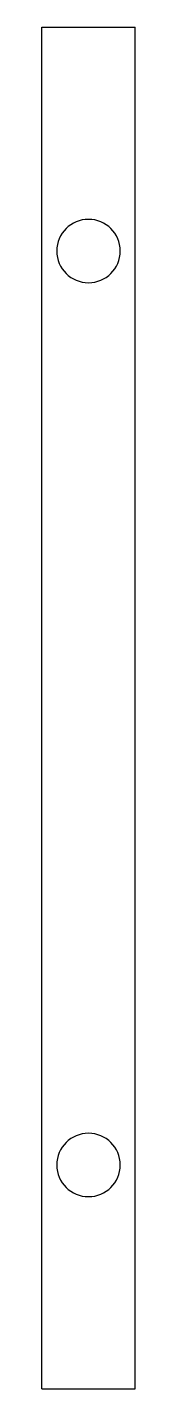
# Model space of a CAD drawing. Header units: millimetres. Extents: x 0 to 5, y 0 to 73.
import ezdxf

# ---------------------------------------------------------------- set-up
doc = ezdxf.new("R2010")
doc.units = ezdxf.units.MM

msp = doc.modelspace()

# ---------------------------------------------------------------- linework, layer by layer
for p, q in [((0, 0), (0, 73)), ((0, 73), (5, 73)), ((5, 0), (5, 73)), ((0, 0), (5, 0))]:
    msp.add_line(p, q)
for centre, start, end in [((2.5, 61), 0, 180), ((2.5, 61), -180, 0), ((2.5, 12), 0, 180), ((2.5, 12), -180, 0)]:
    msp.add_arc(centre, 1.7, start, end)

doc.saveas('drawing.dxf')
